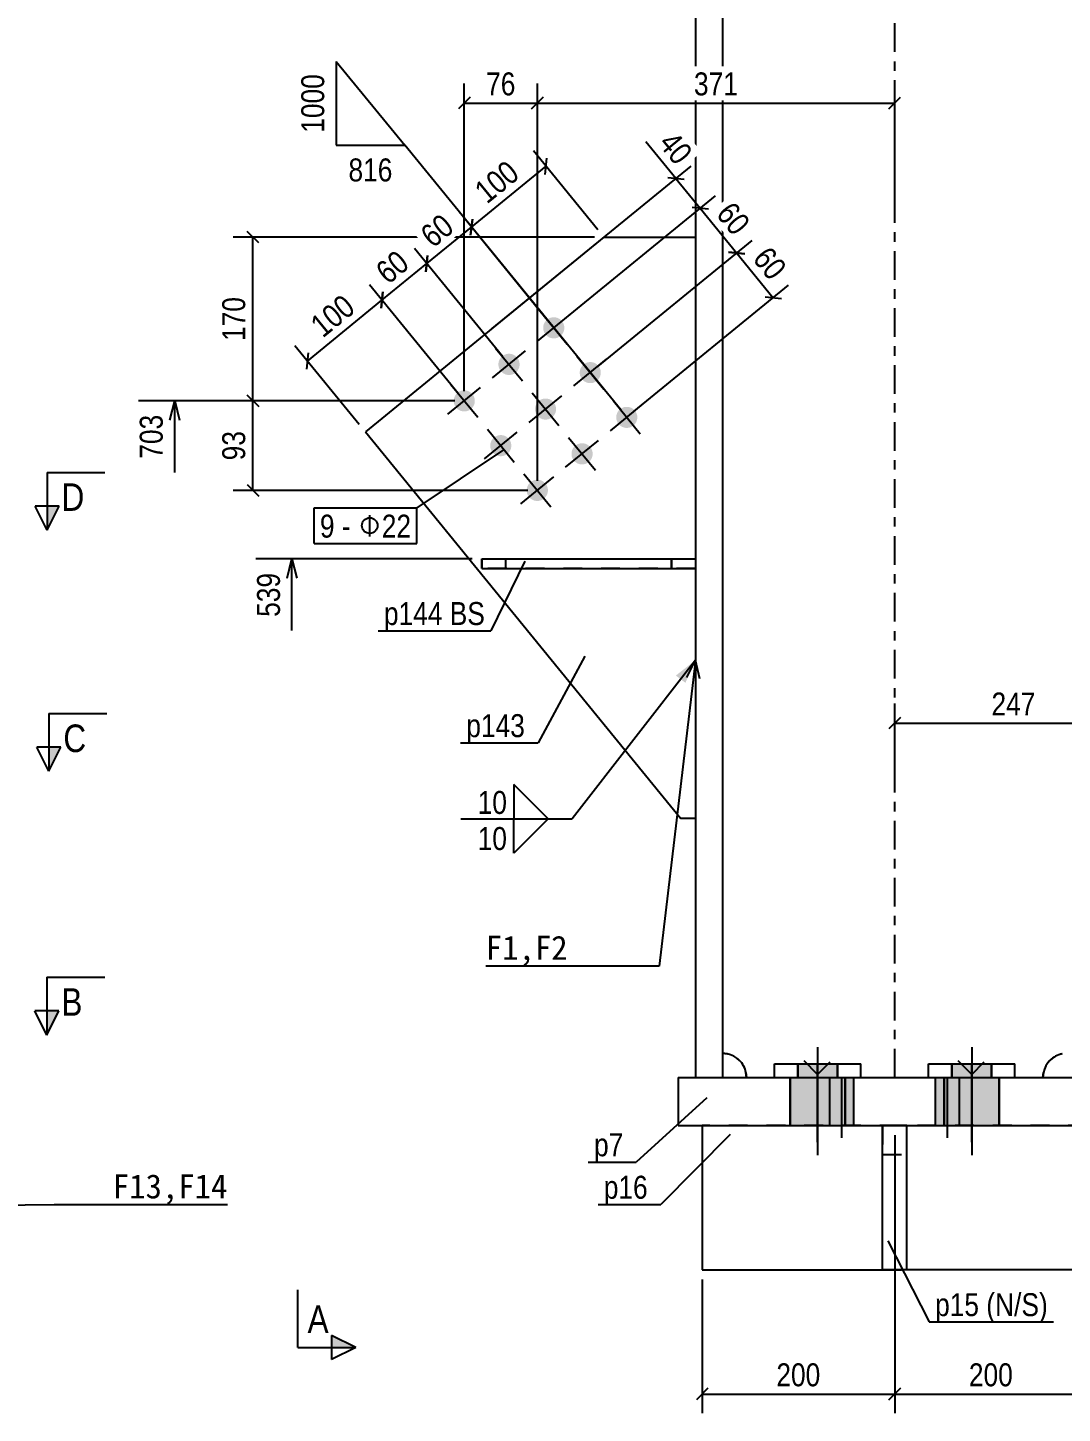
# Model space of a CAD drawing. Header units: millimetres. Extents: x -258 to 337, y -124 to 296.
# Drawn here: x -90.1 to 17.4, y -29.9 to 114.1 of the extents above; entities that cross this region are included whole.
import ezdxf

# ---------------------------------------------------------------- set-up
doc = ezdxf.new("R2010")
doc.units = ezdxf.units.MM
doc.linetypes.add('DXK_LINE_DOT2', pattern=[3.9198, 1.9599, -1.9599])
doc.linetypes.add('DXK_LINE_DOT3', pattern=[5.9187, 2.979, -0.9799, 0.9799, -0.9799])
doc.layers.add('WELD_LABELS', color=5, linetype='Continuous')
doc.styles.add('Arial Narrow', font='ARIALN.TTF', dxfattribs={"height": 0.2})

# ---------------------------------------------------------------- blocks, each defined once
blk = doc.blocks.new('Part-234524341-2387 - 2344')
at = {"color": 2, "linetype": 'Continuous'}
for p, q in [((-20, 0), (-20, -15)), ((20, 0), (20, -15)), ((-20, -15), (-1.25, -15)), ((20, -15), (1.25, -15))]:
    blk.add_line(p, q, dxfattribs=at)
at = {"color": 7, "linetype": 'DXK_LINE_DOT2'}
for p, q in [((20, 0), (-20, 0)), ((-1.25, -15), (1.25, -15))]:
    blk.add_line(p, q, dxfattribs=at)
blk = doc.blocks.new('Part-234524341-2383 - 2344')
at = {"color": 7, "linetype": 'DXK_LINE_DOT2'}
for p, q in [((-42.9, 58.86), (-20.7, 58.86)), ((-42.9, 57.86), (-42.9, 58.86)), ((-20.7, 57.86), (-42.9, 57.86)), ((-40.4, 57.86), (-40.4, 58.86)), ((-23.2, 58.86), (-23.2, 57.86)), ((-20.7, 58.86), (-20.7, 57.86))]:
    blk.add_line(p, q, dxfattribs=at)
blk = doc.blocks.new('Part-234524341-2375 - 2344')
at = {"color": 2, "linetype": 'Continuous'}
for p, q in [((-8, 5.3), (-9.4, 6.7)), ((-8, 5.3), (-9.4, 6.7)), ((-8, 5.3), (-6.7, 6.6)), ((-8, 5.3), (-6.7, 6.6)), ((8, 5.3), (6.6, 6.7)), ((8, 5.3), (6.6, 6.7)), ((8, 5.3), (9.3, 6.6)), ((8, 5.3), (9.3, 6.6)), ((-22.5, 5), (22.5, 5)), ((-22.5, 5), (-22.5, 0)), ((22.5, 0), (22.5, 5)), ((-22.5, 0), (22.5, 0))]:
    blk.add_line(p, q, dxfattribs=at)
blk = doc.blocks.new('Bolt-234524341-6339 - 2344')
at = {"color": 3, "linetype": 'DXK_LINE_DOT2'}
for p, q in [((-10.05, 5), (-10.05, 6.4)), ((-8, 3.25), (-8, 6.4)), ((-5.95, 5), (-5.95, 6.4))]:
    blk.add_line(p, q, dxfattribs=at)
blk = doc.blocks.new('Part-234524341-2380 - 2344')
at = {"color": 2, "linetype": 'Continuous'}
for p, q in [((-30.2, 92.3), (-54.99, 72.06)), ((-30.2, 92.3), (-20.7, 92.3)), ((-54.99, 72.06), (-22.2, 31.89)), ((-20.7, 31.89), (-22.2, 31.89))]:
    blk.add_line(p, q, dxfattribs=at)
at = {"color": 7, "linetype": 'DXK_LINE_DOT2'}
blk.add_line((-20.7, 92.3), (-20.7, 31.89), dxfattribs=at)
blk = doc.blocks.new('Part-234524341-2381 - 2344')
at = {"color": 2, "linetype": 'Continuous'}
for p, q in [((-42.9, 58.86), (-20.7, 58.86)), ((-42.9, 58.86), (-42.9, 57.86)), ((-42.9, 57.86), (-20.7, 57.86)), ((-40.4, 57.86), (-40.4, 58.86))]:
    blk.add_line(p, q, dxfattribs=at)
at = {"color": 7, "linetype": 'DXK_LINE_DOT2'}
for p, q in [((-23.2, 57.86), (-23.2, 58.86)), ((-20.7, 58.86), (-20.7, 57.86))]:
    blk.add_line(p, q, dxfattribs=at)
blk = doc.blocks.new('Part-234524341-2385 - 2344')
at = {"color": 2, "linetype": 'Continuous'}
for p, q in [((-20.7, 132.3), (-20.7, 5)), ((-17.9, 132.3), (-17.9, 5)), ((-17.9, 7.5), (-17.41, 7.45)), ((-15.45, 5.49), (-15.4, 5)), ((15.4, 5), (15.45, 5.49))]:
    blk.add_line(p, q, dxfattribs=at)
at = {"color": 7, "linetype": 'DXK_LINE_DOT3'}
blk.add_line((0, 5), (0, 132.3), dxfattribs=at)
at = {"color": 7, "linetype": 'DXK_LINE_DOT2'}
for p, q in [((-17.41, 7.45), (-17.9, 7.5)), ((-20.7, 5), (-17.9, 5)), ((-15.4, 5), (-15.45, 5.49)), ((-15.4, 5), (15.4, 5)), ((15.45, 5.49), (15.4, 5))]:
    blk.add_line(p, q, dxfattribs=at)
at = {"color": 2, "linetype": 'Continuous'}
for centre, start, end in [((-17.9, 5), 11.25, 78.75), ((17.9, 5), 101.25, 168.75)]:
    blk.add_arc(centre, 2.5, start, end, dxfattribs=at)
at = {"color": 7, "linetype": 'DXK_LINE_DOT2'}
for centre, start, end in [((-17.9, 5), 11.25, 78.75), ((17.9, 5), 101.25, 168.75)]:
    blk.add_arc(centre, 2.5, start, end, dxfattribs=at)
blk = doc.blocks.new('Part-234524341-2386 - 2344')
at = {"color": 2, "linetype": 'Continuous'}
for p, q in [((-1.25, -15), (-1.25, 0)), ((1.25, -15), (1.25, 0)), ((-1.25, -15), (-1.25, -15)), ((1.25, -15), (-1.25, -15))]:
    blk.add_line(p, q, dxfattribs=at)
at = {"color": 7, "linetype": 'DXK_LINE_DOT2'}
for p, q in [((1.25, 0), (-1.25, 0)), ((-1.25, 0), (-1.25, -2.6)), ((1.25, 0), (1.25, 0)), ((1.25, -15), (1.25, 0)), ((-1.25, -15), (-1.25, -2.6)), ((-1.25, -3), (1.25, -3))]:
    blk.add_line(p, q, dxfattribs=at)
blk = doc.blocks.new('Part-234524341-2390 - 2344')
at = {"color": 2, "linetype": 'Continuous'}
for p, q in [((3.5, 5), (3.5, 6.4)), ((3.5, 6.4), (12.5, 6.4)), ((12.5, 5), (12.5, 6.4))]:
    blk.add_line(p, q, dxfattribs=at)
at = {"color": 7, "linetype": 'DXK_LINE_DOT2'}
blk.add_line((3.5, 5), (12.5, 5), dxfattribs=at)
blk = doc.blocks.new('Part-234524341-2391 - 2344')
at = {"color": 7, "linetype": 'DXK_LINE_DOT2'}
for p, q in [((3.5, 5), (3.5, 6.4)), ((3.5, 6.4), (12.5, 6.4)), ((12.5, 5), (12.5, 6.4)), ((3.5, 5), (12.5, 5))]:
    blk.add_line(p, q, dxfattribs=at)
blk = doc.blocks.new('Part-234524341-2392 - 2344')
at = {"color": 2, "linetype": 'Continuous'}
for p, q in [((-12.5, 5), (-12.5, 6.4)), ((-12.5, 6.4), (-3.5, 6.4)), ((-3.5, 5), (-3.5, 6.4))]:
    blk.add_line(p, q, dxfattribs=at)
at = {"color": 7, "linetype": 'DXK_LINE_DOT2'}
blk.add_line((-12.5, 5), (-3.5, 5), dxfattribs=at)
blk = doc.blocks.new('Part-234524341-2393 - 2344')
at = {"color": 7, "linetype": 'DXK_LINE_DOT2'}
for p, q in [((-12.5, 5), (-12.5, 6.4)), ((-12.5, 6.4), (-3.5, 6.4)), ((-3.5, 5), (-3.5, 6.4)), ((-12.5, 5), (-3.5, 5))]:
    blk.add_line(p, q, dxfattribs=at)
blk = doc.blocks.new('Bolt-234524341-2394 - 2344')
at = {"linetype": 'Continuous'}
blk.add_hatch(color=3, dxfattribs=at).paths.add_polyline_path([(6.75, 5), (4.25, 5), (4.25, 0), (6.75, 0)])
at = {"color": 3, "linetype": 'Continuous'}
for p, q in [((4.25, 0), (4.25, 5)), ((5.5, -1.27), (5.5, 5)), ((6.75, 0), (6.75, 5))]:
    blk.add_line(p, q, dxfattribs=at)
blk = doc.blocks.new('Bolt-234524341-6316 - 2344')
at = {"color": 3, "linetype": 'DXK_LINE_DOT2'}
for p, q in [((5.15, 0), (5.15, 5)), ((8, -1.75), (8, 5)), ((10.85, 0), (10.85, 5))]:
    blk.add_line(p, q, dxfattribs=at)
blk = doc.blocks.new('Bolt-234524341-2395 - 2344')
at = {"linetype": 'Continuous'}
blk.add_hatch(color=3, dxfattribs=at).paths.add_polyline_path([(-6.75, 0), (-4.25, 0), (-4.25, 5), (-6.75, 5)])
at = {"color": 3, "linetype": 'Continuous'}
for p, q in [((-6.75, 0), (-6.75, 5)), ((-5.5, -1.27), (-5.5, 5)), ((-4.25, 0), (-4.25, 5))]:
    blk.add_line(p, q, dxfattribs=at)
blk = doc.blocks.new('Bolt-234524341-2396 - 2344')
at = {"color": 3, "linetype": 'DXK_LINE_DOT2'}
for p, q in [((4.25, 0), (4.25, 5)), ((5.5, -1.27), (5.5, 5)), ((6.75, 0), (6.75, 5))]:
    blk.add_line(p, q, dxfattribs=at)
blk = doc.blocks.new('Bolt-234524341-2397 - 2344')
at = {"color": 3, "linetype": 'DXK_LINE_DOT2'}
for p, q in [((-6.75, 0), (-6.75, 5)), ((-5.5, -1.27), (-5.5, 5)), ((-4.25, 0), (-4.25, 5))]:
    blk.add_line(p, q, dxfattribs=at)
blk = doc.blocks.new('Bolt-234524341-2398 - 2344')
at = {"color": 3, "linetype": 'Continuous'}
for p, q in [((8, 8.15), (8, -3.1)), ((5.95, 6.4), (5.95, 5)), ((10.05, 6.4), (10.05, 5)), ((5.15, 5), (5.15, 0)), ((10.85, 5), (10.85, 0))]:
    blk.add_line(p, q, dxfattribs=at)
blk = doc.blocks.new('Bolt-234524341-6336 - 2344')
at = {"linetype": 'Continuous'}
blk.add_hatch(color=3, dxfattribs=at).paths.add_polyline_path([(5.95, 5), (10.05, 5), (10.05, 6.4), (5.95, 6.4)])
at = {"color": 3, "linetype": 'Continuous'}
for p, q in [((5.95, 5), (5.95, 6.4)), ((8, 3.25), (8, 6.4)), ((10.05, 5), (10.05, 6.4))]:
    blk.add_line(p, q, dxfattribs=at)
blk = doc.blocks.new('Bolt-234524341-2399 - 2344')
at = {"color": 3, "linetype": 'DXK_LINE_DOT2'}
for p, q in [((8, 8.15), (8, -3.1)), ((5.95, 6.4), (5.95, 5)), ((10.05, 6.4), (10.05, 5)), ((5.15, 5), (5.15, 0)), ((10.85, 5), (10.85, 0))]:
    blk.add_line(p, q, dxfattribs=at)
blk = doc.blocks.new('Bolt-234524341-2400 - 2344')
at = {"color": 3, "linetype": 'Continuous'}
for p, q in [((-8, 8.15), (-8, -3.1)), ((-10.05, 6.4), (-10.05, 5)), ((-5.95, 6.4), (-5.95, 5)), ((-10.85, 5), (-10.85, 0)), ((-5.15, 5), (-5.15, 0))]:
    blk.add_line(p, q, dxfattribs=at)
blk = doc.blocks.new('Bolt-234524341-2401 - 2344')
at = {"color": 3, "linetype": 'DXK_LINE_DOT2'}
for p, q in [((-8, 8.15), (-8, -3.1)), ((-10.05, 6.4), (-10.05, 5)), ((-5.95, 6.4), (-5.95, 5)), ((-10.85, 5), (-10.85, 0)), ((-5.15, 5), (-5.15, 0))]:
    blk.add_line(p, q, dxfattribs=at)
blk = doc.blocks.new('Bolt-234524341-2434 - 2344')
at = {"linetype": 'Continuous'}
for points in [[(-34.56, 83.57, -1), (-36.27, 82.18, -1)], [(-39.21, 79.78, -1), (-40.92, 78.38, -1)], [(-30.77, 78.92, -1), (-32.47, 77.53, -1)], [(-43.86, 75.98, -1), (-45.56, 74.59, -1)], [(-35.42, 75.13, -1), (-37.12, 73.74, -1)], [(-26.98, 74.27, -1), (-28.68, 72.88, -1)], [(-40.07, 71.33, -1), (-41.77, 69.94, -1)], [(-31.62, 70.48, -1), (-33.33, 69.09, -1)], [(-36.27, 66.69, -1), (-37.98, 65.29, -1)]]:
    blk.add_hatch(color=3, dxfattribs=at).paths.add_polyline_path(points)
at = {"color": 3, "linetype": 'Continuous'}
for p, q in [((-37.12, 81.48), (-33.71, 84.27)), ((-36.81, 84.58), (-34.03, 81.17)), ((-41.46, 80.78), (-38.67, 77.38)), ((-41.77, 77.69), (-38.36, 80.47)), ((-33.33, 76.84), (-29.92, 79.62)), ((-33.01, 79.93), (-30.23, 76.52)), ((-46.42, 73.89), (-43.01, 76.68)), ((-46.1, 76.99), (-43.32, 73.58)), ((-37.97, 73.04), (-34.57, 75.82)), ((-37.66, 76.14), (-34.88, 72.73)), ((-29.53, 72.19), (-26.12, 74.97)), ((-29.22, 75.28), (-26.44, 71.87)), ((-42.62, 69.25), (-39.21, 72.03)), ((-42.31, 72.34), (-39.53, 68.93)), ((-34.18, 68.39), (-30.77, 71.18)), ((-33.87, 71.49), (-31.08, 68.08)), ((-38.52, 67.69), (-35.73, 64.29)), ((-38.83, 64.6), (-35.42, 67.38))]:
    blk.add_line(p, q, dxfattribs=at)
blk = doc.blocks.new('Bolt-234524341-6318 - 2344')
at = {"linetype": 'Continuous'}
blk.add_hatch(color=3, dxfattribs=at).paths.add_polyline_path([(-10.85, 0), (-5.15, 0), (-5.15, 5), (-10.85, 5)])
at = {"color": 3, "linetype": 'Continuous'}
for p, q in [((-10.85, 0), (-10.85, 5)), ((-8, -1.75), (-8, 5)), ((-5.15, 0), (-5.15, 5))]:
    blk.add_line(p, q, dxfattribs=at)
blk = doc.blocks.new('Bolt-234524341-6338 - 2344')
at = {"linetype": 'Continuous'}
blk.add_hatch(color=3, dxfattribs=at).paths.add_polyline_path([(-10.05, 5), (-5.95, 5), (-5.95, 6.4), (-10.05, 6.4)])
at = {"color": 3, "linetype": 'Continuous'}
for p, q in [((-10.05, 5), (-10.05, 6.4)), ((-8, 3.25), (-8, 6.4)), ((-5.95, 5), (-5.95, 6.4))]:
    blk.add_line(p, q, dxfattribs=at)
blk = doc.blocks.new('Bolt-234524341-6337 - 2344')
at = {"color": 3, "linetype": 'DXK_LINE_DOT2'}
for p, q in [((5.95, 5), (5.95, 6.4)), ((8, 3.25), (8, 6.4)), ((10.05, 5), (10.05, 6.4))]:
    blk.add_line(p, q, dxfattribs=at)
blk = doc.blocks.new('Bolt-234524341-6317 - 2344')
at = {"color": 3, "linetype": 'DXK_LINE_DOT2'}
for p, q in [((-10.85, 0), (-10.85, 5)), ((-8, -1.75), (-8, 5)), ((-5.15, 0), (-5.15, 5))]:
    blk.add_line(p, q, dxfattribs=at)
blk = doc.blocks.new('Bolt-234524341-6319 - 2344')
at = {"linetype": 'Continuous'}
blk.add_hatch(color=3, dxfattribs=at).paths.add_polyline_path([(5.15, 0), (10.85, 0), (10.85, 5), (5.15, 5)])
at = {"color": 3, "linetype": 'Continuous'}
for p, q in [((5.15, 0), (5.15, 5)), ((8, -1.75), (8, 5)), ((10.85, 0), (10.85, 5))]:
    blk.add_line(p, q, dxfattribs=at)
blk = doc.blocks.new('AngleDimension-234524341-4748 - 2344')
at = {"color": 7, "linetype": 'Continuous'}
for p, q in [((-58.01, 110.55), (-50.9, 101.84)), ((-58.01, 110.55), (-58.01, 101.84)), ((-58.01, 101.84), (-50.9, 101.84)), ((-28.46, 74.35), (-50.9, 101.84))]:
    blk.add_line(p, q, dxfattribs=at)
at = {"color": 0}
for points in [[(-58.76, 109.74), (-62.26, 109.74), (-62.26, 102.65), (-58.76, 102.65)], [(-51.67, 97.59), (-51.67, 101.09), (-57.24, 101.09), (-57.24, 97.59)]]:
    blk.add_wipeout(points, dxfattribs=at)
at = {"color": 4, "style": 'Arial Narrow'}
blk.add_text('1000', height=2.386, rotation=90.0002, dxfattribs=at).set_placement((-59.26, 103.15))
blk.add_text('816', height=2.386, dxfattribs=at).set_placement((-56.74, 98.09))
blk = doc.blocks.new('StraightDimension-234524341-4764 - 2344')
at = {"color": 7, "linetype": 'Continuous'}
for p, q in [((-30.85, 78.86), (-14.81, 91.95)), ((-15.56, 90.57), (-17.25, 90.74)), ((-16.4, 90.65), (-12.61, 86)), ((-27.05, 74.21), (-11.02, 87.3)), ((-13.45, 86.09), (-11.76, 85.92))]:
    blk.add_line(p, q, dxfattribs=at)
at = {"color": 0}
blk.add_wipeout([(-12.99, 86.95), (-10.28, 89.16), (-12.84, 92.3), (-15.55, 90.08)], dxfattribs=at)
at = {"color": 4, "style": 'Arial Narrow'}
blk.add_text('60', height=2.386, rotation=-50.7755, dxfattribs=at).set_placement((-14.85, 90.01))
blk = doc.blocks.new('StraightDimension-234524341-4765 - 2344')
at = {"color": 7, "linetype": 'Continuous'}
for p, q in [((-34.64, 83.51), (-18.61, 96.6)), ((-19.35, 95.21), (-21.04, 95.38)), ((-20.2, 95.3), (-16.4, 90.65)), ((-30.85, 78.86), (-14.81, 91.95)), ((-17.25, 90.74), (-15.56, 90.57))]:
    blk.add_line(p, q, dxfattribs=at)
at = {"color": 0}
blk.add_wipeout([(-16.79, 91.6), (-14.08, 93.81), (-16.63, 96.95), (-19.35, 94.73)], dxfattribs=at)
at = {"color": 4, "style": 'Arial Narrow'}
blk.add_text('60', height=2.386, rotation=-50.7755, dxfattribs=at).set_placement((-18.64, 94.66))
blk = doc.blocks.new('StraightDimension-234524341-4766 - 2344')
at = {"color": 7, "linetype": 'Continuous'}
for p, q in [((-41.82, 82.81), (-21.14, 99.69)), ((-23.57, 98.48), (-21.88, 98.31)), ((-22.73, 98.4), (-20.2, 95.3)), ((-34.64, 83.51), (-18.61, 96.6)), ((-19.35, 95.21), (-21.04, 95.38))]:
    blk.add_line(p, q, dxfattribs=at)
at = {"color": 0}
blk.add_wipeout([(-22.77, 98.93), (-20.06, 101.14), (-22.62, 104.27), (-25.33, 102.06)], dxfattribs=at)
at = {"color": 7, "linetype": 'Continuous'}
blk.add_line((-22.73, 98.4), (-25.84, 102.21), dxfattribs=at)
blk.add_line((-22.73, 98.4), (-25.84, 102.21), dxfattribs=at)
at = {"color": 4, "style": 'Arial Narrow'}
blk.add_text('40', height=2.386, rotation=-50.7755, dxfattribs=at).set_placement((-24.63, 101.99))
blk = doc.blocks.new('StraightDimension-234524341-4923 - 2344')
at = {"color": 7, "linetype": 'Continuous'}
for p, q in [((0, -1), (0, -29.9)), ((20, -16), (20, -29.9)), ((0.6, -27.3), (-0.6, -28.5)), ((19.4, -28.5), (20.6, -27.3)), ((0, -27.9), (20, -27.9))]:
    blk.add_line(p, q, dxfattribs=at)
at = {"color": 0}
blk.add_wipeout([(12.78, -27.6), (12.78, -24.1), (7.21, -24.1), (7.21, -27.6)], dxfattribs=at)
at = {"color": 4, "style": 'Arial Narrow'}
blk.add_text('200', height=2.386, dxfattribs=at).set_placement((7.71, -27.1))
blk = doc.blocks.new('StraightDimension-234524341-4924 - 2344')
at = {"color": 7, "linetype": 'Continuous'}
for p, q in [((0, -1), (0, -29.9)), ((-20, -16), (-20, -29.9)), ((-19.4, -27.3), (-20.6, -28.5)), ((-0.6, -28.5), (0.6, -27.3)), ((-20, -27.9), (0, -27.9))]:
    blk.add_line(p, q, dxfattribs=at)
at = {"color": 0}
blk.add_wipeout([(-7.22, -27.6), (-7.22, -24.1), (-12.79, -24.1), (-12.79, -27.6)], dxfattribs=at)
at = {"color": 4, "style": 'Arial Narrow'}
blk.add_text('200', height=2.386, dxfattribs=at).set_placement((-12.29, -27.1))
blk = doc.blocks.new('StraightDimension-234524341-5314 - 2344')
at = {"color": 7, "linetype": 'Continuous'}
for p, q in [((-44.71, 76.29), (-44.71, 108.28)), ((-37.12, 66.99), (-37.12, 108.28)), ((-44.11, 106.83), (-45.31, 105.63)), ((-37.72, 105.63), (-36.52, 106.83)), ((-44.71, 106.23), (-37.12, 106.23))]:
    blk.add_line(p, q, dxfattribs=at)
at = {"color": 0}
blk.add_wipeout([(-38.89, 106.53), (-38.89, 110.03), (-42.94, 110.03), (-42.94, 106.53)], dxfattribs=at)
at = {"color": 4, "style": 'Arial Narrow'}
blk.add_text('76', height=2.386, dxfattribs=at).set_placement((-42.44, 107.03))
blk = doc.blocks.new('StraightDimension-234524341-5104 - 2344')
at = {"color": 7, "linetype": 'Continuous'}
for p, q in [((0, 35.2), (0, 43.85)), ((24.7, 32.9), (24.7, 43.85)), ((0.6, 42.4), (-0.6, 41.2)), ((0, 41.8), (24.7, 41.8)), ((24.1, 41.2), (25.3, 42.4))]:
    blk.add_line(p, q, dxfattribs=at)
at = {"color": 0}
blk.add_wipeout([(15.13, 42.1), (15.13, 45.6), (9.56, 45.6), (9.56, 42.1)], dxfattribs=at)
at = {"color": 4, "style": 'Arial Narrow'}
blk.add_text('247', height=2.386, dxfattribs=at).set_placement((10.06, 42.6))
blk = doc.blocks.new('StraightDimension-234524341-5191 - 2344')
at = {"color": 7, "linetype": 'Continuous'}
for p, q in [((-45.71, 75.29), (-78.54, 75.29)), ((-75.29, 73.29), (-74.79, 75.29)), ((-74.79, 75.29), (-74.29, 73.29)), ((-74.79, 67.84), (-74.79, 75.29))]:
    blk.add_line(p, q, dxfattribs=at)
at = {"color": 0}
blk.add_wipeout([(-75.54, 74.35), (-79.04, 74.35), (-79.04, 68.78), (-75.54, 68.78)], dxfattribs=at)
at = {"color": 4, "style": 'Arial Narrow'}
blk.add_text('703', height=2.386, rotation=90.0002, dxfattribs=at).set_placement((-76.04, 69.28))
blk = doc.blocks.new('StraightDimension-234524341-5251 - 2344')
at = {"color": 7, "linetype": 'Continuous'}
for p, q in [((-31.2, 92.3), (-68.72, 92.3)), ((-66.07, 91.7), (-67.27, 92.9)), ((-66.67, 75.29), (-66.67, 92.3)), ((-45.71, 75.29), (-68.72, 75.29)), ((-67.27, 75.89), (-66.07, 74.69))]:
    blk.add_line(p, q, dxfattribs=at)
at = {"color": 0}
blk.add_wipeout([(-66.97, 86.58), (-70.47, 86.58), (-70.47, 81.01), (-66.97, 81.01)], dxfattribs=at)
at = {"color": 4, "style": 'Arial Narrow'}
blk.add_text('170', height=2.386, rotation=90.0002, dxfattribs=at).set_placement((-67.47, 81.51))
blk = doc.blocks.new('StraightDimension-234524341-5252 - 2344')
at = {"color": 7, "linetype": 'Continuous'}
for p, q in [((-45.71, 75.29), (-68.72, 75.29)), ((-66.07, 74.69), (-67.27, 75.89)), ((-66.67, 65.99), (-66.67, 75.29)), ((-67.27, 66.59), (-66.07, 65.39)), ((-38.12, 65.99), (-68.72, 65.99))]:
    blk.add_line(p, q, dxfattribs=at)
at = {"color": 0}
blk.add_wipeout([(-66.97, 72.66), (-70.47, 72.66), (-70.47, 68.61), (-66.97, 68.61)], dxfattribs=at)
at = {"color": 4, "style": 'Arial Narrow'}
blk.add_text('93', height=2.386, rotation=90.0002, dxfattribs=at).set_placement((-67.47, 69.11))
blk = doc.blocks.new('StraightDimension-234524341-5313 - 2344')
at = {"color": 7, "linetype": 'Continuous'}
for p, q in [((-37.12, 66.99), (-37.12, 108.28)), ((0, 94.95), (0, 108.28)), ((-36.52, 106.83), (-37.72, 105.63)), ((-0.6, 105.63), (0.6, 106.83)), ((-37.12, 106.23), (0, 106.23))]:
    blk.add_line(p, q, dxfattribs=at)
at = {"color": 0}
blk.add_wipeout([(-15.78, 106.53), (-15.78, 110.03), (-21.35, 110.03), (-21.35, 106.53)], dxfattribs=at)
at = {"color": 4, "style": 'Arial Narrow'}
blk.add_text('371', height=2.386, dxfattribs=at).set_placement((-20.85, 107.03))
blk = doc.blocks.new('StraightDimension-234524341-5335 - 2344')
at = {"color": 7, "linetype": 'Continuous'}
for p, q in [((-30.83, 93.07), (-37.51, 101.25)), ((-43.96, 93.34), (-36.21, 99.66)), ((-36.3, 98.82), (-36.13, 100.51)), ((-36.05, 83.65), (-45.26, 94.93)), ((-43.87, 94.18), (-44.05, 92.5))]:
    blk.add_line(p, q, dxfattribs=at)
at = {"color": 0}
blk.add_wipeout([(-38.12, 98.5), (-40.33, 101.21), (-44.65, 97.68), (-42.43, 94.97)], dxfattribs=at)
at = {"color": 4, "style": 'Arial Narrow'}
blk.add_text('100', height=2.386, rotation=39.2247, dxfattribs=at).set_placement((-42.36, 95.68))
blk = doc.blocks.new('StraightDimension-234524341-5336 - 2344')
at = {"color": 7, "linetype": 'Continuous'}
for p, q in [((-36.05, 83.65), (-45.26, 94.93)), ((-44.05, 92.5), (-43.87, 94.18)), ((-48.61, 89.55), (-43.96, 93.34)), ((-40.7, 79.85), (-49.9, 91.13)), ((-48.52, 90.39), (-48.69, 88.7))]:
    blk.add_line(p, q, dxfattribs=at)
at = {"color": 0}
blk.add_wipeout([(-44.91, 92.95), (-47.12, 95.67), (-50.25, 93.11), (-48.04, 90.4)], dxfattribs=at)
at = {"color": 4, "style": 'Arial Narrow'}
blk.add_text('60', height=2.386, rotation=39.2247, dxfattribs=at).set_placement((-47.97, 91.1))
blk = doc.blocks.new('StraightDimension-234524341-5337 - 2344')
at = {"color": 7, "linetype": 'Continuous'}
for p, q in [((-40.7, 79.85), (-49.9, 91.13)), ((-53.26, 85.75), (-48.61, 89.55)), ((-48.69, 88.7), (-48.52, 90.39)), ((-45.34, 76.06), (-54.55, 87.34)), ((-53.17, 86.6), (-53.34, 84.91))]:
    blk.add_line(p, q, dxfattribs=at)
at = {"color": 0}
blk.add_wipeout([(-49.55, 89.16), (-51.77, 91.87), (-54.9, 89.31), (-52.69, 86.6)], dxfattribs=at)
at = {"color": 4, "style": 'Arial Narrow'}
blk.add_text('60', height=2.386, rotation=39.2247, dxfattribs=at).set_placement((-52.62, 87.31))
blk = doc.blocks.new('StraightDimension-234524341-5338 - 2344')
at = {"color": 7, "linetype": 'Continuous'}
for p, q in [((-45.34, 76.06), (-54.55, 87.34)), ((-53.34, 84.91), (-53.17, 86.6)), ((-61, 79.43), (-53.26, 85.75)), ((-55.62, 72.83), (-62.3, 81.02)), ((-60.92, 80.27), (-61.09, 78.58))]:
    blk.add_line(p, q, dxfattribs=at)
at = {"color": 0}
blk.add_wipeout([(-55.16, 84.58), (-57.37, 87.29), (-61.69, 83.77), (-59.48, 81.06)], dxfattribs=at)
at = {"color": 4, "style": 'Arial Narrow'}
blk.add_text('100', height=2.386, rotation=39.2247, dxfattribs=at).set_placement((-59.41, 81.76))
blk = doc.blocks.new('StraightDimension-234524341-7660 - 2344')
at = {"color": 7, "linetype": 'Continuous'}
for p, q in [((-43.9, 58.86), (-66.36, 58.86)), ((-63.11, 56.86), (-62.61, 58.86)), ((-62.61, 58.86), (-62.11, 56.86)), ((-62.61, 51.42), (-62.61, 58.86))]:
    blk.add_line(p, q, dxfattribs=at)
at = {"color": 0}
blk.add_wipeout([(-63.36, 57.92), (-66.86, 57.92), (-66.86, 52.35), (-63.36, 52.35)], dxfattribs=at)
at = {"color": 4, "style": 'Arial Narrow'}
blk.add_text('539', height=2.386, rotation=90.0002, dxfattribs=at).set_placement((-63.86, 52.85))
blk = doc.blocks.new('SectionMark-234524341-3742 - 2344')
at = {"color": 6, "linetype": 'Continuous'}
for p, q in [((-87.86, 42.8), (-81.86, 42.8)), ((-87.86, 42.8), (-87.86, 36.8)), ((83.64, 42.8), (77.64, 42.8)), ((83.64, 42.8), (83.64, 36.8)), ((-87.86, 36.8), (-89.11, 39.3)), ((84.89, 39.3), (83.64, 36.8))]:
    blk.add_line(p, q, dxfattribs=at)
at = {"color": 0, "linetype": 'Continuous'}
for points in [[(-83.99, 38.8), (-83.99, 41.8), (-86.36, 41.8), (-86.36, 38.8)], [(82.14, 38.8), (82.14, 41.8), (79.76, 41.8), (79.76, 38.8)]]:
    blk.add_wipeout(points, dxfattribs=at)
at = {"linetype": 'Continuous'}
for points in [[(-87.86, 39.3), (-86.61, 39.3), (-87.86, 36.8)], [(82.39, 39.3), (83.64, 39.3), (83.64, 36.8)]]:
    blk.add_hatch(color=6, dxfattribs=at).paths.add_polyline_path(points)
at = {"color": 6, "linetype": 'Continuous'}
for p, q in [((-86.61, 39.3), (-89.11, 39.3)), ((-87.86, 36.8), (-86.61, 39.3)), ((82.39, 39.3), (84.89, 39.3)), ((83.64, 36.8), (82.39, 39.3))]:
    blk.add_line(p, q, dxfattribs=at)
at = {"color": 6, "linetype": 'Continuous', "style": 'Arial Narrow'}
for p in [(-86.36, 38.8), (79.76, 38.8)]:
    blk.add_text('C', height=2.86, dxfattribs=at).set_placement(p)
blk = doc.blocks.new('Mark-234524341-2516 - 2344')
at = {"color": 7, "linetype": 'Continuous'}
blk.add_line((-19.53, 2.88), (-26.84, -3.8), dxfattribs=at)
at = {"color": 0}
blk.add_wipeout([(-28.19, -3.2), (-28.19, -0.7), (-31.23, -0.7), (-31.23, -3.2)], dxfattribs=at)
blk.add_wipeout([(-28.19, -3.2), (-28.19, -0.7), (-31.23, -0.7), (-31.23, -3.2)], dxfattribs=at)
at = {"color": 7, "linetype": 'Continuous'}
blk.add_line((-31.83, -3.8), (-26.84, -3.8), dxfattribs=at)
at = {"color": 3, "style": 'Arial Narrow'}
blk.add_text('p7', height=2.386, dxfattribs=at).set_placement((-31.23, -3.2))
blk = doc.blocks.new('Mark-234524341-2519 - 2344')
at = {"color": 7, "linetype": 'Continuous'}
blk.add_line((-32.19, 48.75), (-37.05, 39.75), dxfattribs=at)
at = {"color": 0}
blk.add_wipeout([(-38.4, 40.35), (-38.4, 42.85), (-44.5, 42.85), (-44.5, 40.35)], dxfattribs=at)
blk.add_wipeout([(-38.4, 40.35), (-38.4, 42.85), (-44.5, 42.85), (-44.5, 40.35)], dxfattribs=at)
at = {"color": 7, "linetype": 'Continuous'}
blk.add_line((-45.1, 39.75), (-37.05, 39.75), dxfattribs=at)
at = {"color": 3, "style": 'Arial Narrow'}
blk.add_text('p143', height=2.386, dxfattribs=at).set_placement((-44.5, 40.35))
blk = doc.blocks.new('Mark-234524341-2525 - 2344')
at = {"color": 7, "linetype": 'Continuous'}
blk.add_line((-17.1, -0.93), (-24.3, -8.21), dxfattribs=at)
at = {"color": 0}
blk.add_wipeout([(-25.65, -7.61), (-25.65, -5.11), (-30.22, -5.11), (-30.22, -7.61)], dxfattribs=at)
blk.add_wipeout([(-25.65, -7.61), (-25.65, -5.11), (-30.22, -5.11), (-30.22, -7.61)], dxfattribs=at)
at = {"color": 7, "linetype": 'Continuous'}
blk.add_line((-30.82, -8.21), (-24.3, -8.21), dxfattribs=at)
at = {"color": 3, "style": 'Arial Narrow'}
blk.add_text('p16', height=2.386, dxfattribs=at).set_placement((-30.22, -7.61))
blk = doc.blocks.new('Mark-234524341-3950 - 2344')
at = {"color": 0}
for points in [[(-58.19, 61.08), (-58.19, 63.58), (-59.71, 63.58), (-59.71, 61.08)], [(-56.53, 61.08), (-56.53, 63.58), (-57.44, 63.58), (-57.44, 61.08)], [(-53.28, 61.08), (-53.28, 63.58), (-55.78, 63.58), (-55.78, 61.08)]]:
    blk.add_wipeout(points, dxfattribs=at)
at = {"color": 3, "linetype": 'Continuous'}
blk.add_line((-54.53, 61.21), (-54.53, 63.4), dxfattribs=at)
at = {"color": 0}
for points in [[(-58.19, 61.08), (-58.19, 63.58), (-59.71, 63.58), (-59.71, 61.08)], [(-56.53, 61.08), (-56.53, 63.58), (-57.44, 63.58), (-57.44, 61.08)], [(-50.23, 61.08), (-50.23, 63.58), (-53.28, 63.58), (-53.28, 61.08)]]:
    blk.add_wipeout(points, dxfattribs=at)
at = {"color": 7, "linetype": 'Continuous'}
blk.add_line((-60.31, 60.48), (-60.31, 64.18), dxfattribs=at)
at = {"color": 3, "style": 'Arial Narrow'}
for s, p in [('9', (-59.71, 61.08)), ('-', (-57.44, 61.08))]:
    blk.add_text(s, height=2.39, dxfattribs=at).set_placement(p)
at = {"color": 0}
blk.add_wipeout([(-50.23, 61.08), (-50.23, 63.58), (-53.28, 63.58), (-53.28, 61.08)], dxfattribs=at)
at = {"color": 7, "linetype": 'Continuous'}
for p, q in [((-40.62, 70.19), (-49.63, 64.18)), ((-60.31, 64.18), (-49.63, 64.18)), ((-49.63, 60.48), (-49.63, 64.18)), ((-60.31, 60.48), (-49.63, 60.48))]:
    blk.add_line(p, q, dxfattribs=at)
at = {"color": 3, "linetype": 'Continuous'}
blk.add_circle((-54.53, 62.33), 0.812, dxfattribs=at)
at = {"color": 3, "style": 'Arial Narrow'}
blk.add_text('22', height=2.386, dxfattribs=at).set_placement((-53.28, 61.08))
blk = doc.blocks.new('MarkSet-234524341-2481 - 2344')
at = {"color": 0}
for points in [[(-46.97, 52), (-46.97, 54.5), (-53.06, 54.5), (-53.06, 52)], [(-42.56, 52), (-42.56, 54.5), (-46.22, 54.5), (-46.22, 52)]]:
    blk.add_wipeout(points, dxfattribs=at)
for points in [[(-46.97, 52), (-46.97, 54.5), (-53.06, 54.5), (-53.06, 52)], [(-42.56, 52), (-42.56, 54.5), (-46.22, 54.5), (-46.22, 52)]]:
    blk.add_wipeout(points, dxfattribs=at)
at = {"color": 7, "linetype": 'Continuous'}
for p in [(-38.43, 58.63), (-53.66, 51.4)]:
    blk.add_line(p, (-41.96, 51.4), dxfattribs=at)
at = {"color": 3, "style": 'Arial Narrow'}
for s, p in [('p144', (-53.06, 52)), ('BS', (-46.22, 52))]:
    blk.add_text(s, height=2.386, dxfattribs=at).set_placement(p)
blk = doc.blocks.new('SectionMark-234524341-3843 - 2344')
at = {"color": 6, "linetype": 'Continuous'}
for p, q in [((-88.05, 67.86), (-82.05, 67.86)), ((-88.05, 67.86), (-88.05, 61.86)), ((34.86, 67.86), (28.86, 67.86)), ((34.86, 67.86), (34.86, 61.86)), ((-88.05, 61.86), (-89.3, 64.36)), ((36.11, 64.36), (34.86, 61.86))]:
    blk.add_line(p, q, dxfattribs=at)
at = {"color": 0, "linetype": 'Continuous'}
for points in [[(-84.18, 63.86), (-84.18, 66.86), (-86.55, 66.86), (-86.55, 63.86)], [(33.36, 63.86), (33.36, 66.86), (30.99, 66.86), (30.99, 63.86)]]:
    blk.add_wipeout(points, dxfattribs=at)
at = {"linetype": 'Continuous'}
for points in [[(-88.05, 64.36), (-86.8, 64.36), (-88.05, 61.86)], [(33.61, 64.36), (34.86, 64.36), (34.86, 61.86)]]:
    blk.add_hatch(color=6, dxfattribs=at).paths.add_polyline_path(points)
at = {"color": 6, "linetype": 'Continuous'}
for p, q in [((-86.8, 64.36), (-89.3, 64.36)), ((-88.05, 61.86), (-86.8, 64.36)), ((33.61, 64.36), (36.11, 64.36)), ((34.86, 61.86), (33.61, 64.36))]:
    blk.add_line(p, q, dxfattribs=at)
at = {"color": 6, "linetype": 'Continuous', "style": 'Arial Narrow'}
for p in [(-86.55, 63.86), (30.99, 63.86)]:
    blk.add_text('D', height=2.86, dxfattribs=at).set_placement(p)
blk = doc.blocks.new('Mark-234524341-2489 - 2344')
at = {"color": 0}
for points in [[(8.77, -19.81), (8.77, -17.31), (4.2, -17.31), (4.2, -19.81)], [(15.91, -19.81), (15.91, -17.31), (9.52, -17.31), (9.52, -19.81)]]:
    blk.add_wipeout(points, dxfattribs=at)
for points in [[(8.77, -19.81), (8.77, -17.31), (4.2, -17.31), (4.2, -19.81)], [(15.91, -19.81), (15.91, -17.31), (9.52, -17.31), (9.52, -19.81)]]:
    blk.add_wipeout(points, dxfattribs=at)
at = {"color": 7, "linetype": 'Continuous'}
for p, q in [((-0.72, -11.97), (3.6, -20.41)), ((3.6, -20.41), (16.51, -20.41))]:
    blk.add_line(p, q, dxfattribs=at)
at = {"color": 3, "style": 'Arial Narrow'}
for s, p in [('p15', (4.2, -19.81)), ('(N/', (9.52, -19.81)), ('S)', (13.17, -19.81))]:
    blk.add_text(s, height=2.386, dxfattribs=at).set_placement(p)
blk = doc.blocks.new('SectionMark-234524341-3213 - 2344')
at = {"color": 6, "linetype": 'Continuous'}
for p, q in [((-61.99, -23.06), (-61.99, -17.06)), ((-61.99, -23.06), (-55.99, -23.06)), ((-55.99, -23.06), (-58.49, -24.31))]:
    blk.add_line(p, q, dxfattribs=at)
at = {"color": 0, "linetype": 'Continuous'}
blk.add_wipeout([(-58.8, -21.56), (-58.8, -18.56), (-60.99, -18.56), (-60.99, -21.56)], dxfattribs=at)
at = {"linetype": 'Continuous'}
blk.add_hatch(color=6, dxfattribs=at).paths.add_polyline_path([(-58.49, -23.06), (-58.49, -21.81), (-55.99, -23.06)])
at = {"color": 6, "linetype": 'Continuous'}
for p, q in [((-55.99, -23.06), (-58.49, -21.81)), ((-58.49, -21.81), (-58.49, -24.31))]:
    blk.add_line(p, q, dxfattribs=at)
at = {"color": 6, "linetype": 'Continuous', "style": 'Arial Narrow'}
blk.add_text('A', height=2.86, dxfattribs=at).set_placement((-60.99, -21.56))
blk = doc.blocks.new('SectionMark-234524341-3546 - 2344')
at = {"color": 6, "linetype": 'Continuous'}
for p, q in [((-88.07, 15.4), (-82.07, 15.4)), ((-88.07, 15.4), (-88.07, 9.4)), ((84.69, 15.4), (78.69, 15.4)), ((84.69, 15.4), (84.69, 9.4)), ((-88.07, 9.4), (-89.32, 11.9)), ((85.94, 11.9), (84.69, 9.4))]:
    blk.add_line(p, q, dxfattribs=at)
at = {"color": 0, "linetype": 'Continuous'}
for points in [[(-84.37, 11.4), (-84.37, 14.4), (-86.57, 14.4), (-86.57, 11.4)], [(83.19, 11.4), (83.19, 14.4), (81, 14.4), (81, 11.4)]]:
    blk.add_wipeout(points, dxfattribs=at)
at = {"linetype": 'Continuous'}
for points in [[(-88.07, 11.9), (-86.82, 11.9), (-88.07, 9.4)], [(83.44, 11.9), (84.69, 11.9), (84.69, 9.4)]]:
    blk.add_hatch(color=6, dxfattribs=at).paths.add_polyline_path(points)
at = {"color": 6, "linetype": 'Continuous'}
for p, q in [((-86.82, 11.9), (-89.32, 11.9)), ((-88.07, 9.4), (-86.82, 11.9)), ((83.44, 11.9), (85.94, 11.9)), ((84.69, 9.4), (83.44, 11.9))]:
    blk.add_line(p, q, dxfattribs=at)
at = {"color": 6, "linetype": 'Continuous', "style": 'Arial Narrow'}
for p in [(-86.57, 11.4), (81, 11.4)]:
    blk.add_text('B', height=2.86, dxfattribs=at).set_placement(p)
blk = doc.blocks.new('WeldMark-234524341-7888 - 2344')
at = {"linetype": 'Continuous'}
blk.add_hatch(color=3, dxfattribs=at).paths.add_polyline_path([(-22.73, 46.75), (-20.7, 48.34), (-21.74, 45.99)])
at = {"color": 3, "linetype": 'Continuous'}
blk.add_line((-20.7, 48.34), (-33.52, 31.87), dxfattribs=at)
at = {"color": 0}
blk.add_wipeout([(-40.07, 32.17), (-40.07, 35.07), (-43.52, 35.07), (-43.52, 32.17)], dxfattribs=at)
at = {"color": 3, "linetype": 'Continuous'}
for p, q in [((-35.99, 31.87), (-39.56, 35.44)), ((-39.56, 35.44), (-39.56, 31.87)), ((-39.56, 31.87), (-35.99, 31.87))]:
    blk.add_line(p, q, dxfattribs=at)
at = {"color": 3, "style": 'Arial Narrow'}
blk.add_text('10', height=2.386, dxfattribs=at).set_placement((-43.32, 32.37))
at = {"color": 0, "linetype": 'Continuous'}
blk.add_wipeout([(-40.07, 28.42), (-40.07, 31.32), (-43.52, 31.32), (-43.52, 28.42)], dxfattribs=at)
at = {"color": 3, "linetype": 'Continuous'}
for p, q in [((-45.07, 31.87), (-33.52, 31.87)), ((-39.56, 31.87), (-35.99, 31.87)), ((-35.99, 31.87), (-39.56, 28.3)), ((-39.56, 28.3), (-39.56, 31.87))]:
    blk.add_line(p, q, dxfattribs=at)
at = {"color": 3, "linetype": 'Continuous', "style": 'Arial Narrow'}
blk.add_text('10', height=2.386, dxfattribs=at).set_placement((-43.32, 28.62))

msp = doc.modelspace()

# ---------------------------------------------------------------- linework, layer by layer
at = {"layer": 'WELD_LABELS', "color": 5}
for p, q in [((-24.48, 16.57), (-42.48, 16.57)), ((-151.31, -9), (-87.32, -8.22)), ((-87.32, -8.22), (-69.32, -8.22))]:
    msp.add_line(p, q, dxfattribs=at)

# ---------------------------------------------------------------- block references
for name in ['Part-234524341-2385 - 2344', 'Part-234524341-2380 - 2344', 'Bolt-234524341-2434 - 2344', 'Part-234524341-2383 - 2344', 'Part-234524341-2381 - 2344', 'Bolt-234524341-2400 - 2344', 'Bolt-234524341-2401 - 2344', 'Bolt-234524341-2398 - 2344', 'Bolt-234524341-2399 - 2344', 'Part-234524341-2375 - 2344', 'Part-234524341-2392 - 2344', 'Part-234524341-2393 - 2344', 'Bolt-234524341-6339 - 2344', 'Bolt-234524341-6338 - 2344', 'Part-234524341-2390 - 2344', 'Part-234524341-2391 - 2344', 'Bolt-234524341-6336 - 2344', 'Bolt-234524341-6337 - 2344', 'Bolt-234524341-6318 - 2344', 'Bolt-234524341-6317 - 2344', 'Bolt-234524341-2395 - 2344', 'Bolt-234524341-2397 - 2344', 'Bolt-234524341-2394 - 2344', 'Bolt-234524341-2396 - 2344', 'Bolt-234524341-6316 - 2344', 'Bolt-234524341-6319 - 2344', 'Part-234524341-2387 - 2344', 'Part-234524341-2386 - 2344']:
    msp.add_blockref(name, (0, 0))

# ---------------------------------------------------------------- texts
at = {"layer": 'WELD_LABELS', "color": 5, "char_height": 2.5}
for s, insert, attachment_point in [('F1,F2', (-42.48, 16.57), 7), ('F13,F14', (-69.32, -8.22), 9)]:
    msp.add_mtext(s, dxfattribs=dict(at, insert=insert, attachment_point=attachment_point))

# ---------------------------------------------------------------- next in the draw order: block references
for name in ['AngleDimension-234524341-4748 - 2344', 'StraightDimension-234524341-7660 - 2344', 'StraightDimension-234524341-5104 - 2344', 'StraightDimension-234524341-4923 - 2344']:
    msp.add_blockref(name, (0, 0))

# ---------------------------------------------------------------- next in the draw order: block references
for name in ['StraightDimension-234524341-4764 - 2344', 'MarkSet-234524341-2481 - 2344', 'SectionMark-234524341-3742 - 2344', 'StraightDimension-234524341-4924 - 2344']:
    msp.add_blockref(name, (0, 0))

# ---------------------------------------------------------------- next in the draw order: block references
for name in ['StraightDimension-234524341-4765 - 2344', 'Mark-234524341-2519 - 2344', 'Mark-234524341-2516 - 2344', 'Mark-234524341-2489 - 2344']:
    msp.add_blockref(name, (0, 0))

# ---------------------------------------------------------------- next in the draw order: block references
for name in ['StraightDimension-234524341-4766 - 2344', 'WeldMark-234524341-7888 - 2344', 'Mark-234524341-2525 - 2344']:
    msp.add_blockref(name, (0, 0))

# ---------------------------------------------------------------- next in the draw order: linework, layer by layer
at = {"layer": 'WELD_LABELS', "color": 5}
for p, q in [((-20.7, 48.34), (-24.48, 16.57)), ((-21.6, 46.56), (-20.7, 48.34)), ((-20.24, 46.4), (-20.7, 48.34))]:
    msp.add_line(p, q, dxfattribs=at)

# ---------------------------------------------------------------- next in the draw order: block references
msp.add_blockref('StraightDimension-234524341-5314 - 2344', (0, 0))

# ---------------------------------------------------------------- next in the draw order: block references
msp.add_blockref('StraightDimension-234524341-5191 - 2344', (0, 0))

# ---------------------------------------------------------------- next in the draw order: block references
msp.add_blockref('StraightDimension-234524341-5251 - 2344', (0, 0))

# ---------------------------------------------------------------- next in the draw order: block references
msp.add_blockref('StraightDimension-234524341-5252 - 2344', (0, 0))

# ---------------------------------------------------------------- next in the draw order: block references
for name in ['StraightDimension-234524341-5313 - 2344', 'Mark-234524341-3950 - 2344']:
    msp.add_blockref(name, (0, 0))

# ---------------------------------------------------------------- next in the draw order: block references
for name in ['StraightDimension-234524341-5335 - 2344', 'SectionMark-234524341-3843 - 2344']:
    msp.add_blockref(name, (0, 0))

# ---------------------------------------------------------------- next in the draw order: block references
msp.add_blockref('StraightDimension-234524341-5336 - 2344', (0, 0))

# ---------------------------------------------------------------- next in the draw order: block references
msp.add_blockref('StraightDimension-234524341-5337 - 2344', (0, 0))

# ---------------------------------------------------------------- next in the draw order: block references
msp.add_blockref('StraightDimension-234524341-5338 - 2344', (0, 0))

# ---------------------------------------------------------------- next in the draw order: block references
msp.add_blockref('SectionMark-234524341-3213 - 2344', (0, 0))

# ---------------------------------------------------------------- next in the draw order: block references
msp.add_blockref('SectionMark-234524341-3546 - 2344', (0, 0))

doc.saveas('drawing.dxf')
